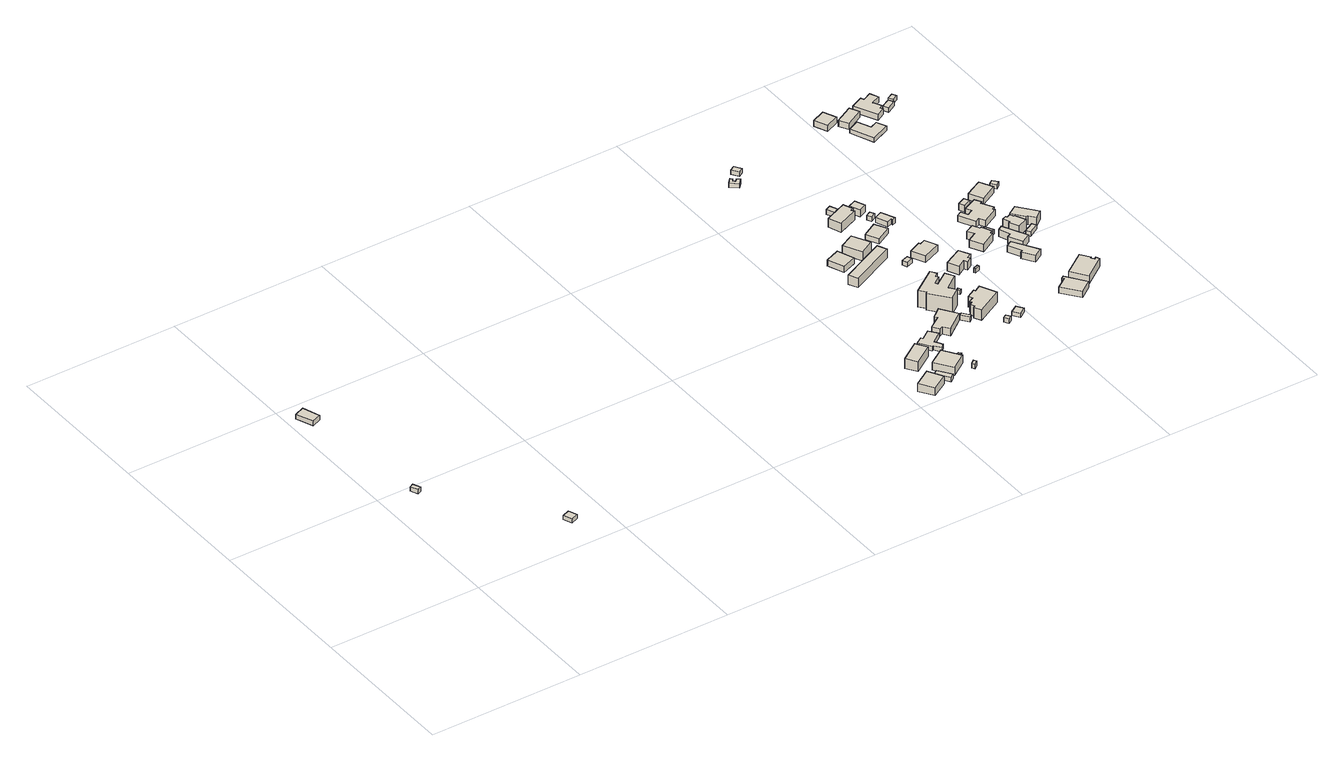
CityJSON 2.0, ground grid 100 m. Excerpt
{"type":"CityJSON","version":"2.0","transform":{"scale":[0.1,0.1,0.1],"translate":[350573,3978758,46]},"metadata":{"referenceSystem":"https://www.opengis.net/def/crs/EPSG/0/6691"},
"CityObjects":{
"building1":{"type":"Building","attributes":{"measuredHeight":3},"geometry":[{"type":"Solid","lod":"1","boundaries":[[[[0,1,2,3]],[[2,4,5,3]],[[1,6,4,2]],[[0,7,6,1]],[[3,5,7,0]],[[4,6,7,5]]]]}]},
"building2":{"type":"Building","attributes":{"measuredHeight":3.5},"geometry":[{"type":"Solid","lod":"1","boundaries":[[[[8,9,10,11]],[[10,12,13,11]],[[9,14,12,10]],[[8,15,14,9]],[[11,13,15,8]],[[12,14,15,13]]]]}]},
"building3":{"type":"Building","attributes":{"measuredHeight":2.6},"geometry":[{"type":"Solid","lod":"1","boundaries":[[[[16,17,18,19]],[[18,20,21,19]],[[17,22,20,18]],[[16,23,22,17]],[[19,21,23,16]],[[20,22,23,21]]]]}]},
"building4":{"type":"Building","attributes":{"measuredHeight":7.9},"geometry":[{"type":"Solid","lod":"1","boundaries":[[[[24,25,26,27]],[[26,28,29,27]],[[25,30,28,26]],[[24,31,30,25]],[[27,29,31,24]],[[28,30,31,29]]]]}]},
"building5":{"type":"Building","attributes":{"measuredHeight":3},"geometry":[{"type":"Solid","lod":"1","boundaries":[[[[32,33,34,35]],[[34,36,37,35]],[[33,38,36,34]],[[32,39,38,33]],[[35,37,39,32]],[[36,38,39,37]]]]}]},
"building6":{"type":"Building","attributes":{"measuredHeight":8.7},"geometry":[{"type":"Solid","lod":"1","boundaries":[[[[40,41,42,43]],[[42,44,45,43]],[[41,46,44,42]],[[40,47,46,41]],[[43,45,47,40]],[[44,46,47,45]]]]}]},
"building7":{"type":"Building","attributes":{"measuredHeight":7.7},"geometry":[{"type":"Solid","lod":"1","boundaries":[[[[48,49,50,51]],[[50,52,53,51]],[[49,54,52,50]],[[48,55,54,49]],[[51,53,55,48]],[[52,54,55,53]]]]}]},
"building8":{"type":"Building","attributes":{"measuredHeight":3},"geometry":[{"type":"Solid","lod":"1","boundaries":[[[[56,57,58,59]],[[58,60,61,59]],[[57,62,60,58]],[[56,63,62,57]],[[59,61,63,56]],[[60,62,63,61]]]]}]},
"building9":{"type":"Building","attributes":{"measuredHeight":3},"geometry":[{"type":"Solid","lod":"1","boundaries":[[[[64,65,66,67]],[[66,68,69,67]],[[65,70,68,66]],[[64,71,70,65]],[[67,69,71,64]],[[68,70,71,69]]]]}]},
"building10":{"type":"Building","attributes":{"measuredHeight":3},"geometry":[{"type":"Solid","lod":"1","boundaries":[[[[72,73,74,75,76,77,78,79,80,81]],[[80,82,83,81]],[[79,84,82,80]],[[78,85,84,79]],[[77,86,85,78]],[[76,87,86,77]],[[75,88,87,76]],[[74,89,88,75]],[[73,90,89,74]],[[72,91,90,73]],[[81,83,91,72]],[[82,84,85,86,87,88,89,90,91,83]]]]}]},
"building11":{"type":"Building","attributes":{"measuredHeight":7.1},"geometry":[{"type":"Solid","lod":"1","boundaries":[[[[92,93,94,95,96,97,98,99]],[[98,100,101,99]],[[97,102,100,98]],[[96,103,102,97]],[[95,104,103,96]],[[94,105,104,95]],[[93,106,105,94]],[[92,107,106,93]],[[99,101,107,92]],[[100,102,103,104,105,106,107,101]]]]}]},
"building12":{"type":"Building","attributes":{"measuredHeight":5.1},"geometry":[{"type":"Solid","lod":"1","boundaries":[[[[108,109,110,111]],[[110,112,113,111]],[[109,114,112,110]],[[108,115,114,109]],[[111,113,115,108]],[[112,114,115,113]]]]}]},
"building13":{"type":"Building","attributes":{"measuredHeight":3.4},"geometry":[{"type":"Solid","lod":"1","boundaries":[[[[116,117,118,119]],[[118,120,121,119]],[[117,122,120,118]],[[116,123,122,117]],[[119,121,123,116]],[[120,122,123,121]]]]}]},
"building14":{"type":"Building","attributes":{"measuredHeight":6.3},"geometry":[{"type":"Solid","lod":"1","boundaries":[[[[124,125,126,127]],[[126,128,129,127]],[[125,130,128,126]],[[124,131,130,125]],[[127,129,131,124]],[[128,130,131,129]]]]}]},
"building15":{"type":"Building","attributes":{"measuredHeight":14.1},"geometry":[{"type":"Solid","lod":"1","boundaries":[[[[132,133,134,135,136,137,138,139,140,141,142,143,144,145]],[[144,146,147,145]],[[143,148,146,144]],[[142,149,148,143]],[[141,150,149,142]],[[140,151,150,141]],[[139,152,151,140]],[[138,153,152,139]],[[137,154,153,138]],[[136,155,154,137]],[[135,156,155,136]],[[134,157,156,135]],[[133,158,157,134]],[[132,159,158,133]],[[145,147,159,132]],[[146,148,149,150,151,152,153,154,155,156,157,158,159,147]]]]}]},
"building16":{"type":"Building","attributes":{"measuredHeight":7.7},"geometry":[{"type":"Solid","lod":"1","boundaries":[[[[160,161,162,163]],[[162,164,165,163]],[[161,166,164,162]],[[160,167,166,161]],[[163,165,167,160]],[[164,166,167,165]]]]}]},
"building17":{"type":"Building","attributes":{"measuredHeight":3},"geometry":[{"type":"Solid","lod":"1","boundaries":[[[[168,169,170,171]],[[170,172,173,171]],[[169,174,172,170]],[[168,175,174,169]],[[171,173,175,168]],[[172,174,175,173]]]]}]},
"building18":{"type":"Building","attributes":{"measuredHeight":10.4},"geometry":[{"type":"Solid","lod":"1","boundaries":[[[[176,177,178,179,180,181,182,183,184,185,186,187]],[[186,188,189,187]],[[185,190,188,186]],[[184,191,190,185]],[[183,192,191,184]],[[182,193,192,183]],[[181,194,193,182]],[[180,195,194,181]],[[179,196,195,180]],[[178,197,196,179]],[[177,198,197,178]],[[176,199,198,177]],[[187,189,199,176]],[[188,190,191,192,193,194,195,196,197,198,199,189]]]]}]},
"building19":{"type":"Building","attributes":{"measuredHeight":3},"geometry":[{"type":"Solid","lod":"1","boundaries":[[[[200,201,202,203]],[[202,204,205,203]],[[201,206,204,202]],[[200,207,206,201]],[[203,205,207,200]],[[204,206,207,205]]]]}]},
"building20":{"type":"Building","attributes":{"measuredHeight":3},"geometry":[{"type":"Solid","lod":"1","boundaries":[[[[208,209,210,211,212,213,214,215]],[[214,216,217,215]],[[213,218,216,214]],[[212,219,218,213]],[[211,220,219,212]],[[210,221,220,211]],[[209,222,221,210]],[[208,223,222,209]],[[215,217,223,208]],[[216,218,219,220,221,222,223,217]]]]}]},
"building21":{"type":"Building","attributes":{"measuredHeight":3},"geometry":[{"type":"Solid","lod":"1","boundaries":[[[[224,225,226,227]],[[226,228,229,227]],[[225,230,228,226]],[[224,231,230,225]],[[227,229,231,224]],[[228,230,231,229]]]]}]},
"building22":{"type":"Building","attributes":{"measuredHeight":2.7},"geometry":[{"type":"Solid","lod":"1","boundaries":[[[[232,233,234,235]],[[234,236,237,235]],[[233,238,236,234]],[[232,239,238,233]],[[235,237,239,232]],[[236,238,239,237]]]]}]},
"building23":{"type":"Building","attributes":{"measuredHeight":8.1},"geometry":[{"type":"Solid","lod":"1","boundaries":[[[[240,241,242,243,244,245]],[[244,246,247,245]],[[243,248,246,244]],[[242,249,248,243]],[[241,250,249,242]],[[240,251,250,241]],[[245,247,251,240]],[[246,248,249,250,251,247]]]]}]},
"building24":{"type":"Building","attributes":{"measuredHeight":3},"geometry":[{"type":"Solid","lod":"1","boundaries":[[[[252,253,254,255]],[[254,256,257,255]],[[253,258,256,254]],[[252,259,258,253]],[[255,257,259,252]],[[256,258,259,257]]]]}]},
"building25":{"type":"Building","attributes":{"measuredHeight":4.1},"geometry":[{"type":"Solid","lod":"1","boundaries":[[[[260,261,262,263]],[[262,264,265,263]],[[261,266,264,262]],[[260,267,266,261]],[[263,265,267,260]],[[264,266,267,265]]]]}]},
"building26":{"type":"Building","attributes":{"measuredHeight":3.4},"geometry":[{"type":"Solid","lod":"1","boundaries":[[[[268,269,270,271]],[[270,272,273,271]],[[269,274,272,270]],[[268,275,274,269]],[[271,273,275,268]],[[272,274,275,273]]]]}]},
"building27":{"type":"Building","attributes":{"measuredHeight":5.7},"geometry":[{"type":"Solid","lod":"1","boundaries":[[[[276,277,278,279,280,281]],[[280,282,283,281]],[[279,284,282,280]],[[278,285,284,279]],[[277,286,285,278]],[[276,287,286,277]],[[281,283,287,276]],[[282,284,285,286,287,283]]]]}]},
"building28":{"type":"Building","attributes":{"measuredHeight":8},"geometry":[{"type":"Solid","lod":"1","boundaries":[[[[288,289,290,291,292,293,294,295]],[[294,296,297,295]],[[293,298,296,294]],[[292,299,298,293]],[[291,300,299,292]],[[290,301,300,291]],[[289,302,301,290]],[[288,303,302,289]],[[295,297,303,288]],[[296,298,299,300,301,302,303,297]]]]}]},
"building29":{"type":"Building","attributes":{"measuredHeight":3},"geometry":[{"type":"Solid","lod":"1","boundaries":[[[[304,305,306,307]],[[306,308,309,307]],[[305,310,308,306]],[[304,311,310,305]],[[307,309,311,304]],[[308,310,311,309]]]]}]},
"building30":{"type":"Building","attributes":{"measuredHeight":3},"geometry":[{"type":"Solid","lod":"1","boundaries":[[[[312,313,314,315]],[[314,316,317,315]],[[313,318,316,314]],[[312,319,318,313]],[[315,317,319,312]],[[316,318,319,317]]]]}]},
"building31":{"type":"Building","attributes":{"measuredHeight":4.9},"geometry":[{"type":"Solid","lod":"1","boundaries":[[[[320,321,322,323]],[[322,324,325,323]],[[321,326,324,322]],[[320,327,326,321]],[[323,325,327,320]],[[324,326,327,325]]]]}]},
"building32":{"type":"Building","attributes":{"measuredHeight":4.3},"geometry":[{"type":"Solid","lod":"1","boundaries":[[[[328,329,330,331,332,333]],[[332,334,335,333]],[[331,336,334,332]],[[330,337,336,331]],[[329,338,337,330]],[[328,339,338,329]],[[333,335,339,328]],[[334,336,337,338,339,335]]]]}]},
"building33":{"type":"Building","attributes":{"measuredHeight":5.2},"geometry":[{"type":"Solid","lod":"1","boundaries":[[[[340,341,342,343,344,345]],[[344,346,347,345]],[[343,348,346,344]],[[342,349,348,343]],[[341,350,349,342]],[[340,351,350,341]],[[345,347,351,340]],[[346,348,349,350,351,347]]]]}]},
"building34":{"type":"Building","attributes":{"measuredHeight":7.4},"geometry":[{"type":"Solid","lod":"1","boundaries":[[[[352,353,354,355,356,357,358,359,360,361]],[[360,362,363,361]],[[359,364,362,360]],[[358,365,364,359]],[[357,366,365,358]],[[356,367,366,357]],[[355,368,367,356]],[[354,369,368,355]],[[353,370,369,354]],[[352,371,370,353]],[[361,363,371,352]],[[362,364,365,366,367,368,369,370,371,363]]]]}]},
"building35":{"type":"Building","attributes":{"measuredHeight":5.8},"geometry":[{"type":"Solid","lod":"1","boundaries":[[[[372,373,374,375,376,377]],[[376,378,379,377]],[[375,380,378,376]],[[374,381,380,375]],[[373,382,381,374]],[[372,383,382,373]],[[377,379,383,372]],[[378,380,381,382,383,379]]]]}]},
"building36":{"type":"Building","attributes":{"measuredHeight":2.9},"geometry":[{"type":"Solid","lod":"1","boundaries":[[[[384,385,386,387]],[[386,388,389,387]],[[385,390,388,386]],[[384,391,390,385]],[[387,389,391,384]],[[388,390,391,389]]]]}]},
"building37":{"type":"Building","attributes":{"measuredHeight":7.2},"geometry":[{"type":"Solid","lod":"1","boundaries":[[[[392,393,394,395,396,397,398,399]],[[398,400,401,399]],[[397,402,400,398]],[[396,403,402,397]],[[395,404,403,396]],[[394,405,404,395]],[[393,406,405,394]],[[392,407,406,393]],[[399,401,407,392]],[[400,402,403,404,405,406,407,401]]]]}]},
"building38":{"type":"Building","attributes":{"measuredHeight":6.8},"geometry":[{"type":"Solid","lod":"1","boundaries":[[[[408,409,410,411,412,413]],[[412,414,415,413]],[[411,416,414,412]],[[410,417,416,411]],[[409,418,417,410]],[[408,419,418,409]],[[413,415,419,408]],[[414,416,417,418,419,415]]]]}]},
"building39":{"type":"Building","attributes":{"measuredHeight":5.7},"geometry":[{"type":"Solid","lod":"1","boundaries":[[[[420,421,422,423,424,425,426,427,428,429,430,431,432,433]],[[432,434,435,433]],[[431,436,434,432]],[[430,437,436,431]],[[429,438,437,430]],[[428,439,438,429]],[[427,440,439,428]],[[426,441,440,427]],[[425,442,441,426]],[[424,443,442,425]],[[423,444,443,424]],[[422,445,444,423]],[[421,446,445,422]],[[420,447,446,421]],[[433,435,447,420]],[[434,436,437,438,439,440,441,442,443,444,445,446,447,435]]]]}]},
"building40":{"type":"Building","attributes":{"measuredHeight":4.5},"geometry":[{"type":"Solid","lod":"1","boundaries":[[[[448,449,450,451]],[[450,452,453,451]],[[449,454,452,450]],[[448,455,454,449]],[[451,453,455,448]],[[452,454,455,453]]]]}]},
"building41":{"type":"Building","attributes":{"measuredHeight":8.5},"geometry":[{"type":"Solid","lod":"1","boundaries":[[[[456,457,458,459,460,461,462,463,464,465]],[[464,466,467,465]],[[463,468,466,464]],[[462,469,468,463]],[[461,470,469,462]],[[460,471,470,461]],[[459,472,471,460]],[[458,473,472,459]],[[457,474,473,458]],[[456,475,474,457]],[[465,467,475,456]],[[466,468,469,470,471,472,473,474,475,467]]]]}]},
"building42":{"type":"Building","attributes":{"measuredHeight":3},"geometry":[{"type":"Solid","lod":"1","boundaries":[[[[476,477,478,479]],[[478,480,481,479]],[[477,482,480,478]],[[476,483,482,477]],[[479,481,483,476]],[[480,482,483,481]]]]}]},
"building43":{"type":"Building","attributes":{"measuredHeight":6.6},"geometry":[{"type":"Solid","lod":"1","boundaries":[[[[484,485,486,487,488,489]],[[488,490,491,489]],[[487,492,490,488]],[[486,493,492,487]],[[485,494,493,486]],[[484,495,494,485]],[[489,491,495,484]],[[490,492,493,494,495,491]]]]}]},
"building44":{"type":"Building","attributes":{"measuredHeight":5.7},"geometry":[{"type":"Solid","lod":"1","boundaries":[[[[496,497,498,499]],[[498,500,501,499]],[[497,502,500,498]],[[496,503,502,497]],[[499,501,503,496]],[[500,502,503,501]]]]}]},
"building45":{"type":"Building","attributes":{"measuredHeight":5.3},"geometry":[{"type":"Solid","lod":"1","boundaries":[[[[504,505,506,507]],[[506,508,509,507]],[[505,510,508,506]],[[504,511,510,505]],[[507,509,511,504]],[[508,510,511,509]]]]}]},
"building46":{"type":"Building","attributes":{"measuredHeight":3},"geometry":[{"type":"Solid","lod":"1","boundaries":[[[[512,513,514,515,516,517]],[[516,518,519,517]],[[515,520,518,516]],[[514,521,520,515]],[[513,522,521,514]],[[512,523,522,513]],[[517,519,523,512]],[[518,520,521,522,523,519]]]]}]},
"building47":{"type":"Building","attributes":{"measuredHeight":5.2},"geometry":[{"type":"Solid","lod":"1","boundaries":[[[[524,525,526,527]],[[526,528,529,527]],[[525,530,528,526]],[[524,531,530,525]],[[527,529,531,524]],[[528,530,531,529]]]]}]},
"building48":{"type":"Building","attributes":{"measuredHeight":2.7},"geometry":[{"type":"Solid","lod":"1","boundaries":[[[[532,533,534,535]],[[534,536,537,535]],[[533,538,536,534]],[[532,539,538,533]],[[535,537,539,532]],[[536,538,539,537]]]]}]},
"building49":{"type":"Building","attributes":{"measuredHeight":4.6},"geometry":[{"type":"Solid","lod":"1","boundaries":[[[[540,541,542,543,544,545,546,547,548,549]],[[548,550,551,549]],[[547,552,550,548]],[[546,553,552,547]],[[545,554,553,546]],[[544,555,554,545]],[[543,556,555,544]],[[542,557,556,543]],[[541,558,557,542]],[[540,559,558,541]],[[549,551,559,540]],[[550,552,553,554,555,556,557,558,559,551]]]]}]},
"building50":{"type":"Building","attributes":{"measuredHeight":3},"geometry":[{"type":"Solid","lod":"1","boundaries":[[[[560,561,562,563]],[[562,564,565,563]],[[561,566,564,562]],[[560,567,566,561]],[[563,565,567,560]],[[564,566,567,565]]]]}]},
"building51":{"type":"Building","attributes":{"measuredHeight":3},"geometry":[{"type":"Solid","lod":"1","boundaries":[[[[568,569,570,571]],[[570,572,573,571]],[[569,574,572,570]],[[568,575,574,569]],[[571,573,575,568]],[[572,574,575,573]]]]}]}
},
"vertices":[
[169,896,85],[191,849,85],[166,837,85],[144,884,85],[166,837,115],[144,884,115],[191,849,115],[169,896,115],
[47,1698,86],[4,1807,86],[68,1833,86],[108,1722,86],[68,1833,118],[108,1722,118],[4,1807,118],[47,1698,118],
[749,203,80],[772,148,80],[722,127,80],[699,183,80],[722,127,107],[699,183,107],[772,148,107],[749,203,107],
[3152,164,48],[3207,68,48],[3101,6,48],[3043,95,48],[3101,6,102],[3043,95,102],[3207,68,102],[3152,164,102],
[3218,164,50],[3277,82,50],[3248,62,50],[3190,144,50],[3248,62,80],[3190,144,80],[3277,82,80],[3218,164,80],
[3239,410,40],[3285,342,40],[3160,256,40],[3114,323,40],[3160,256,108],[3114,323,108],[3285,342,108],[3239,410,108],
[3330,284,47],[3404,173,47],[3300,104,47],[3226,215,47],[3300,104,102],[3226,215,102],[3404,173,102],[3330,284,102],
[3445,128,50],[3455,109,50],[3428,87,50],[3417,106,50],[3428,87,80],[3417,106,80],[3455,109,80],[3445,128,80],
[3418,237,48],[3428,220,48],[3418,213,48],[3407,230,48],[3418,213,78],[3407,230,78],[3428,220,78],[3418,237,78],
[3395,508,42],[3436,454,42],[3369,402,42],[3397,354,42],[3373,333,42],[3341,375,42],[3331,371,42],[3282,447,42],[3326,476,42],[3335,464,42],[3326,476,72],[3335,464,72],[3282,447,72],[3331,371,72],[3341,375,72],[3373,333,72],[3397,354,72],[3369,402,72],[3436,454,72],[3395,508,72],
[3618,521,44],[3496,428,44],[3467,467,44],[3448,459,44],[3418,502,44],[3496,555,44],[3484,573,44],[3547,622,44],[3484,573,94],[3547,622,94],[3496,555,94],[3418,502,94],[3448,459,94],[3467,467,94],[3496,428,94],[3618,521,94],
[3452,1316,25],[3360,1280,25],[3319,1385,25],[3411,1421,25],[3319,1385,67],[3411,1421,67],[3360,1280,67],[3452,1316,67],
[3643,536,44],[3679,488,44],[3661,474,44],[3625,523,44],[3661,474,78],[3625,523,78],[3679,488,78],[3643,536,78],
[3607,1314,25],[3635,1256,25],[3343,1118,25],[3315,1176,25],[3343,1118,88],[3315,1176,88],[3635,1256,88],[3607,1314,88],
[3663,874,40],[3686,836,40],[3664,816,40],[3673,803,40],[3626,767,40],[3631,750,40],[3720,813,40],[3754,760,40],[3660,689,40],[3692,647,40],[3621,595,40],[3525,712,40],[3537,723,40],[3504,761,40],[3537,723,153],[3504,761,153],[3525,712,153],[3621,595,153],[3692,647,153],[3660,689,153],[3754,760,153],[3720,813,153],[3631,750,153],[3626,767,153],[3673,803,153],[3664,816,153],[3686,836,153],[3663,874,153],
[3539,1472,27],[3599,1360,27],[3506,1311,27],[3446,1423,27],[3506,1311,89],[3446,1423,89],[3599,1360,89],[3539,1472,89],
[3839,385,43],[3858,357,43],[3833,341,43],[3815,369,43],[3833,341,73],[3815,369,73],[3858,357,73],[3839,385,73],
[3793,632,42],[3800,622,42],[3841,645,42],[3891,542,42],[3724,453,42],[3700,498,42],[3712,504,42],[3701,531,42],[3722,546,42],[3715,558,42],[3746,573,42],[3733,599,42],[3746,573,114],[3733,599,114],[3715,558,114],[3722,546,114],[3701,531,114],[3712,504,114],[3700,498,114],[3724,453,114],[3891,542,114],[3841,645,114],[3800,622,114],[3793,632,114],
[3762,743,44],[3774,728,44],[3761,718,44],[3749,734,44],[3761,718,74],[3749,734,74],[3774,728,74],[3762,743,74],
[3374,2321,9],[3343,2286,9],[3298,2326,9],[3325,2358,9],[3339,2346,9],[3326,2331,9],[3340,2319,9],[3353,2334,9],[3340,2319,39],[3353,2334,39],[3326,2331,39],[3339,2346,39],[3325,2358,39],[3298,2326,39],[3343,2286,39],[3374,2321,39],
[3709,1166,30],[3720,1134,30],[3676,1119,30],[3665,1151,30],[3676,1119,60],[3665,1151,60],[3720,1134,60],[3709,1166,60],
[3936,425,42],[3965,383,42],[3919,351,42],[3889,394,42],[3919,351,69],[3889,394,69],[3965,383,69],[3936,425,69],
[3670,1741,27],[3696,1679,27],[3679,1673,27],[3688,1654,27],[3559,1600,27],[3529,1682,27],[3559,1600,88],[3529,1682,88],[3688,1654,88],[3679,1673,88],[3696,1679,88],[3670,1741,88],
[3409,2442,9],[3438,2398,9],[3407,2378,9],[3378,2422,9],[3407,2378,39],[3378,2422,39],[3438,2398,39],[3409,2442,39],
[3771,1442,26],[3675,1390,26],[3632,1468,26],[3727,1521,26],[3632,1468,62],[3727,1521,62],[3675,1390,62],[3771,1442,62],
[3622,1805,25],[3645,1756,25],[3614,1741,25],[3590,1790,25],[3614,1741,59],[3590,1790,59],[3645,1756,59],[3622,1805,59],
[3821,1216,31],[3828,1206,31],[3863,1220,31],[3900,1141,31],[3785,1092,31],[3743,1180,31],[3785,1092,76],[3743,1180,76],[3900,1141,76],[3863,1220,76],[3828,1206,76],[3821,1216,76],
[3951,1014,37],[3987,945,37],[3958,930,37],[3967,915,37],[3934,894,37],[3921,916,37],[3868,885,37],[3835,953,37],[3868,885,94],[3835,953,94],[3921,916,94],[3934,894,94],[3967,915,94],[3958,930,94],[3987,945,94],[3951,1014,94],
[3982,870,37],[3987,857,37],[3954,844,37],[3949,857,37],[3954,844,67],[3949,857,67],[3987,857,67],[3982,870,67],
[3779,1635,26],[3793,1607,26],[3759,1590,26],[3745,1618,26],[3759,1590,56],[3745,1618,56],[3793,1607,56],[3779,1635,56],
[3755,1751,23],[3783,1686,23],[3733,1665,23],[3705,1730,23],[3733,1665,72],[3705,1730,72],[3783,1686,72],[3755,1751,72],
[3822,1591,26],[3860,1504,26],[3839,1495,26],[3835,1507,26],[3804,1495,26],[3771,1568,26],[3804,1495,62],[3771,1568,62],[3835,1507,62],[3839,1495,62],[3860,1504,62],[3822,1591,62],
[4300,475,38],[4291,487,38],[4307,497,38],[4397,375,38],[4315,314,38],[4229,425,38],[4315,314,80],[4229,425,80],[4397,375,80],[4307,497,80],[4291,487,80],[4300,475,80],
[4122,1101,34],[4098,1144,34],[4154,1173,34],[4178,1130,34],[4188,1130,34],[4219,1065,34],[4203,1058,34],[4207,1044,34],[4108,989,34],[4064,1069,34],[4108,989,86],[4064,1069,86],[4207,1044,86],[4203,1058,86],[4219,1065,86],[4188,1130,86],[4178,1130,86],[4154,1173,86],[4098,1144,86],[4122,1101,86],
[4253,934,34],[4348,779,34],[4290,744,34],[4243,820,34],[4257,828,34],[4213,912,34],[4257,828,79],[4213,912,79],[4243,820,79],[4290,744,79],[4348,779,79],[4253,934,79],
[4224,1154,33],[4253,1097,33],[4224,1083,33],[4196,1140,33],[4224,1083,62],[4196,1140,62],[4253,1097,62],[4224,1154,62],
[4489,603,36],[4530,545,36],[4524,538,36],[4538,519,36],[4550,528,36],[4561,506,36],[4418,403,36],[4347,502,36],[4418,403,91],[4347,502,91],[4561,506,91],[4550,528,91],[4538,519,91],[4524,538,91],[4530,545,91],[4489,603,91],
[4289,1079,34],[4368,923,34],[4308,891,34],[4262,978,34],[4286,990,34],[4257,1060,34],[4286,990,82],[4257,1060,82],[4262,978,82],[4308,891,82],[4368,923,82],[4289,1079,82],
[4310,1379,32],[4335,1338,32],[4322,1330,32],[4363,1257,32],[4346,1248,32],[4354,1233,32],[4252,1179,32],[4231,1217,32],[4204,1203,32],[4149,1309,32],[4181,1326,32],[4204,1282,32],[4241,1302,32],[4222,1338,32],[4241,1302,76],[4222,1338,76],[4204,1282,76],[4181,1326,76],[4149,1309,76],[4204,1203,76],[4231,1217,76],[4252,1179,76],[4354,1233,76],[4346,1248,76],[4363,1257,76],[4322,1330,76],[4335,1338,76],[4310,1379,76],
[4270,1421,31],[4287,1387,31],[4236,1362,31],[4219,1397,31],[4236,1362,75],[4219,1397,75],[4287,1387,75],[4270,1421,75],
[4420,1027,34],[4354,997,34],[4325,1059,34],[4333,1062,34],[4316,1106,34],[4343,1117,34],[4347,1107,34],[4373,1118,34],[4382,1096,34],[4389,1095,34],[4382,1096,105],[4389,1095,105],[4373,1118,105],[4347,1107,105],[4343,1117,105],[4316,1106,105],[4333,1062,105],[4325,1059,105],[4354,997,105],[4420,1027,105],
[4457,1024,34],[4471,998,34],[4405,961,34],[4390,988,34],[4405,961,64],[4390,988,64],[4471,998,64],[4457,1024,64],
[4450,1183,31],[4544,1066,31],[4492,1025,31],[4458,1068,31],[4446,1070,31],[4390,1145,31],[4446,1070,89],[4390,1145,89],[4458,1068,89],[4492,1025,89],[4544,1066,89],[4450,1183,89],
[4428,1507,29],[4473,1422,29],[4364,1364,29],[4319,1449,29],[4364,1364,72],[4319,1449,72],[4473,1422,72],[4428,1507,72],
[4137,2482,13],[4050,2445,13],[4014,2529,13],[4100,2566,13],[4014,2529,53],[4100,2566,53],[4050,2445,53],[4137,2482,53],
[4210,2388,17],[4248,2303,17],[4296,2324,17],[4324,2262,17],[4203,2209,17],[4139,2357,17],[4203,2209,47],[4139,2357,47],[4324,2262,47],[4296,2324,47],[4248,2303,47],[4210,2388,47],
[4271,2448,16],[4156,2387,16],[4124,2447,16],[4239,2508,16],[4124,2447,58],[4239,2508,58],[4156,2387,58],[4271,2448,58],
[4510,1498,28],[4537,1465,28],[4511,1444,28],[4484,1477,28],[4511,1444,55],[4484,1477,55],[4537,1465,55],[4510,1498,55],
[4346,2551,18],[4355,2530,18],[4411,2557,18],[4436,2504,18],[4379,2477,18],[4406,2423,18],[4385,2412,18],[4393,2394,18],[4338,2366,18],[4267,2512,18],[4338,2366,57],[4267,2512,57],[4393,2394,57],[4385,2412,57],[4406,2423,57],[4379,2477,57],[4436,2504,57],[4411,2557,57],[4355,2530,57],[4346,2551,57],
[4468,2457,21],[4486,2423,21],[4428,2392,21],[4410,2426,21],[4428,2392,51],[4410,2426,51],[4486,2423,51],[4468,2457,51],
[4513,2486,25],[4527,2458,25],[4489,2439,25],[4475,2468,25],[4489,2439,55],[4475,2468,55],[4527,2458,55],[4513,2486,55]
]}
